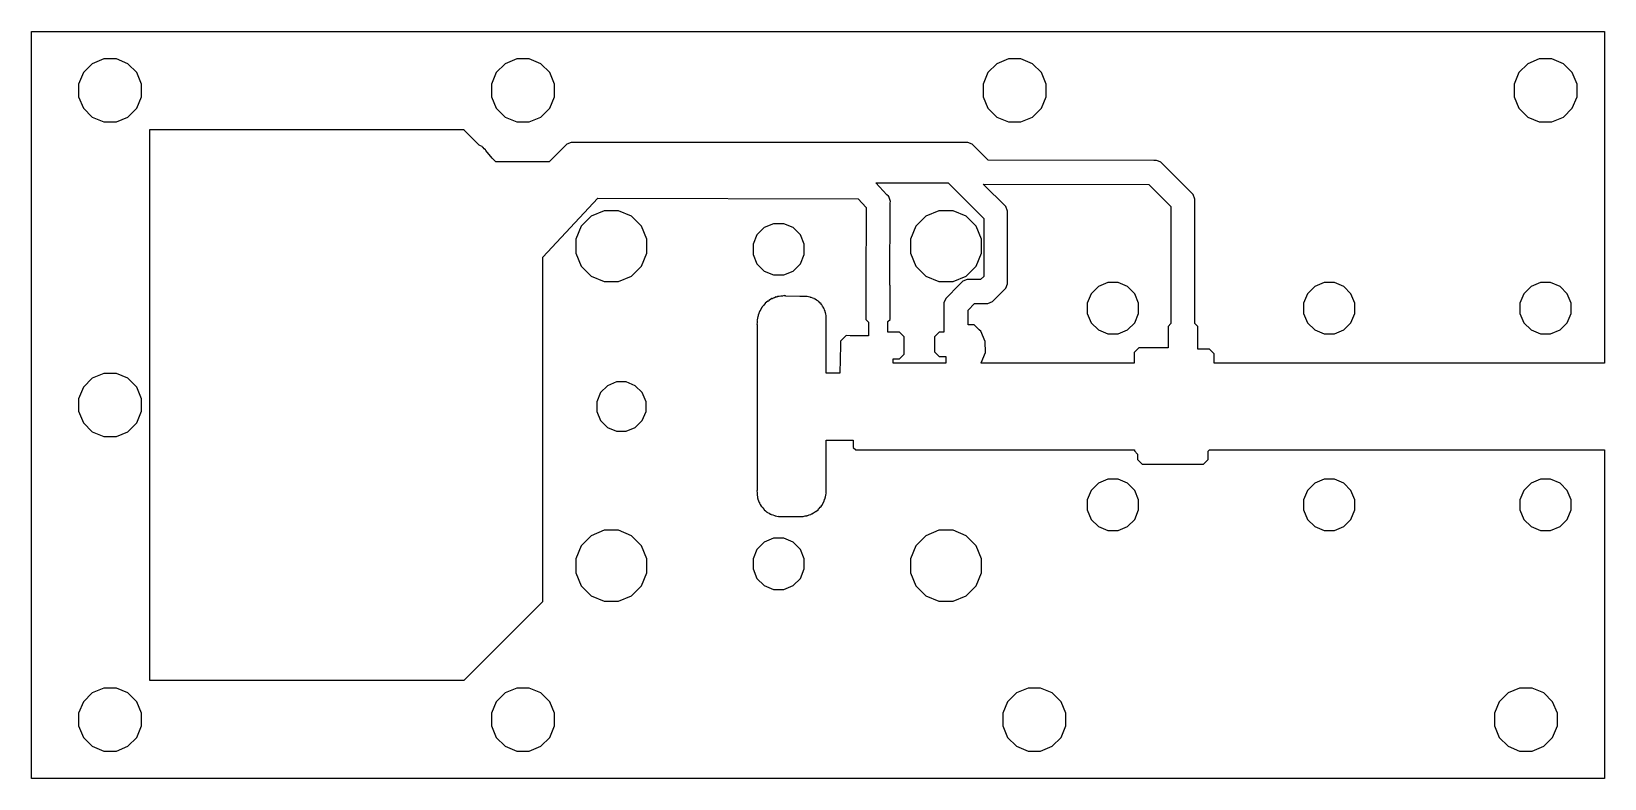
# Model space of a CAD drawing. Extents: x 0 to 80, y -19 to 19.
import ezdxf

# ---------------------------------------------------------------- set-up
doc = ezdxf.new("R2010")
doc.units = 0
doc.layers.add('1', color=1, linetype='CONTINUOUS')

msp = doc.modelspace()

# ---------------------------------------------------------------- linework, layer by layer
at = {"layer": '1'}
for points in [[(80, 2.1232), (60.1411, 2.1232), (60.1411, 2.5993), (59.903, 2.8374), (59.3161, 2.8374), (59.3161, 3.9934), (59.1693, 4.1402), (59.1693, 10.4778), (59.0765, 10.7019), (58.905, 10.8734), (57.5172, 12.2611), (57.4312, 12.3475), (57.4307, 12.3477), (57.4302, 12.3481), (57.3194, 12.3941), (57.2073, 12.4407), (57.2067, 12.4407), (57.2062, 12.441), (57.0861, 12.441), (48.654, 12.457), (48.0151, 13.0959), (47.8436, 13.2674), (47.6195, 13.3602), (27.4449, 13.3602), (27.2209, 13.2674), (26.3237, 12.3702), (23.6075, 12.372), (23.423, 12.5564), (23.1074, 12.9413), (23.0937, 12.9731), (23.0311, 13.0343), (22.9755, 13.102), (22.945, 13.1183), (22.9202, 13.1425), (22.8389, 13.1751), (22.7648, 13.2147), (22, 13.9795), (22, 14), (6, 14), (6, -14), (22, -14), (26, -10), (26, 7.525), (28.8067, 10.5252), (42.0395, 10.4923), (42.4546, 10.0404), (42.4378, 6.104), (42.4265, 6.0927), (42.4265, 4.3561), (42.5616, 4.2211), (42.5616, 3.5118), (41.6406, 3.5265), (41.4358, 3.53), (41.4355, 3.5298), (41.4352, 3.5298), (41.2878, 3.3871), (41.14, 3.2443), (41.14, 3.2439), (41.1398, 3.2437), (41.1365, 3.0381), (41.1123, 1.6218), (40.4136, 1.6218), (40.4136, 4.3155), (40.4232, 4.3271), (40.4136, 4.424), (40.4136, 4.5214), (40.4079, 4.5271), (40.4181, 4.5462), (40.3937, 4.6268), (40.3854, 4.7106), (40.3625, 4.7293), (40.3618, 4.7318), (40.3704, 4.7601), (40.3307, 4.8344), (40.3062, 4.915), (40.2802, 4.9289), (40.2789, 4.9312), (40.2818, 4.9606), (40.2284, 5.0257), (40.1887, 5.1), (40.1604, 5.1085), (40.1588, 5.1105), (40.1559, 5.14), (40.0908, 5.1934), (40.0374, 5.2585), (40.008, 5.2614), (40.0059, 5.263), (39.9974, 5.2913), (39.9231, 5.331), (39.858, 5.3844), (39.8286, 5.3815), (39.8263, 5.3827), (39.8124, 5.4088), (39.7318, 5.4333), (39.6575, 5.473), (39.6292, 5.4644), (39.6268, 5.4651), (39.608, 5.488), (39.5242, 5.4962), (39.4436, 5.5207), (39.4245, 5.5105), (39.4188, 5.5162), (39.3214, 5.5162), (39.2245, 5.5258), (39.2129, 5.5162), (39.0778, 5.5162), (38.3614, 5.5346), (38.3452, 5.5481), (38.3333, 5.5471), (38.3202, 5.5567), (38.2978, 5.5532), (38.2777, 5.5637), (38.198, 5.5387), (38.1564, 5.5398), (38.1469, 5.5308), (38.1304, 5.5293), (38.1075, 5.5425), (38.0234, 5.52), (37.9365, 5.5124), (37.9196, 5.4922), (37.8992, 5.4867), (37.8744, 5.4957), (37.7954, 5.4589), (37.7112, 5.4363), (37.6981, 5.4135), (37.6789, 5.4046), (37.6529, 5.4091), (37.5816, 5.3592), (37.5026, 5.3223), (37.4935, 5.2976), (37.4762, 5.2854), (37.4499, 5.2854), (37.3882, 5.2238), (37.3169, 5.1738), (37.3123, 5.1479), (37.2973, 5.1329), (37.2714, 5.1283), (37.2214, 5.057), (37.1598, 4.9953), (37.1598, 4.969), (37.1476, 4.9516), (37.1229, 4.9426), (37.086, 4.8636), (37.0361, 4.7923), (37.0406, 4.7663), (37.0317, 4.7471), (37.0089, 4.734), (36.9863, 4.6498), (36.9495, 4.5708), (36.9585, 4.546), (36.953, 4.5256), (36.9328, 4.5087), (36.9252, 4.4218), (36.9027, 4.3377), (36.9159, 4.3148), (36.9152, 4.3067), (36.9057, 4.2972), (36.9057, 4.1984), (36.8971, 4.1), (36.9057, 4.0897), (36.9057, -4.3569), (36.8971, -4.3672), (36.9057, -4.4656), (36.9057, -4.5644), (36.9081, -4.5669), (36.9005, -4.5801), (36.9231, -4.6643), (36.9306, -4.7511), (36.9491, -4.7665), (36.9409, -4.7892), (36.9777, -4.8682), (37.0002, -4.9523), (37.0211, -4.9644), (37.0169, -4.9881), (37.0669, -5.0595), (37.1037, -5.1385), (37.1264, -5.1467), (37.1264, -5.1708), (37.188, -5.2324), (37.238, -5.3038), (37.2617, -5.308), (37.2659, -5.3317), (37.3373, -5.3817), (37.3989, -5.4433), (37.423, -5.4433), (37.4312, -5.4659), (37.5102, -5.5028), (37.5816, -5.5527), (37.6053, -5.5485), (37.6173, -5.5694), (37.7015, -5.592), (37.7805, -5.6288), (37.8031, -5.6206), (37.8186, -5.639), (37.9054, -5.6466), (37.9896, -5.6692), (38.0028, -5.6615), (38.0052, -5.664), (38.1041, -5.664), (38.2025, -5.6726), (38.2128, -5.664), (39.0171, -5.664), (39.0274, -5.6726), (39.1258, -5.664), (39.2247, -5.664), (39.2337, -5.655), (39.2559, -5.6678), (39.34, -5.6452), (39.4268, -5.6376), (39.4438, -5.6174), (39.4552, -5.6144), (39.48, -5.6234), (39.559, -5.5866), (39.6431, -5.564), (39.6563, -5.5412), (39.6671, -5.5362), (39.693, -5.5408), (39.7644, -5.4908), (39.8434, -5.4539), (39.8524, -5.4292), (39.8621, -5.4224), (39.8885, -5.4224), (39.9501, -5.3608), (40.0215, -5.3108), (40.0261, -5.2848), (40.0344, -5.2764), (40.0604, -5.2718), (40.1104, -5.2005), (40.172, -5.1389), (40.172, -5.1125), (40.1788, -5.1028), (40.2036, -5.0938), (40.2404, -5.0148), (40.2904, -4.9434), (40.2858, -4.9174), (40.2908, -4.9067), (40.3137, -4.8935), (40.3362, -4.8093), (40.373, -4.7304), (40.364, -4.7056), (40.3671, -4.6941), (40.3873, -4.6772), (40.3949, -4.5904), (40.4174, -4.5062), (40.4046, -4.484), (40.4136, -4.475), (40.4136, -4.3762), (40.4222, -4.2778), (40.4136, -4.2675), (40.4136, -1.7818), (41.7968, -1.7818), (41.7968, -2.1642), (41.9158, -2.2832), (56.0934, -2.2832), (56.0934, -2.3313), (56.2555, -2.4933), (56.2555, -2.7642), (56.4935, -3.0022), (59.5982, -3.0022), (59.8363, -2.7642), (59.8363, -2.3532), (59.9063, -2.2832), (80, -2.2832), (80, -19), (0, -19), (0, 19), (80, 19)], [(5.6032, 15.6811), (5.6032, 16.3189), (5.3591, 16.9081), (4.9081, 17.3591), (4.3189, 17.6032), (3.6811, 17.6032), (3.0919, 17.3591), (2.6409, 16.9081), (2.3968, 16.3189), (2.3968, 15.6811), (2.6409, 15.0919), (3.0919, 14.6409), (3.6811, 14.3968), (4.3189, 14.3968), (4.9081, 14.6409), (5.3591, 15.0919)], [(26.6032, 15.6811), (26.6032, 16.3189), (26.3591, 16.9081), (25.9081, 17.3591), (25.3189, 17.6032), (24.6811, 17.6032), (24.0919, 17.3591), (23.6409, 16.9081), (23.3968, 16.3189), (23.3968, 15.6811), (23.6409, 15.0919), (24.0919, 14.6409), (24.6811, 14.3968), (25.3189, 14.3968), (25.9081, 14.6409), (26.3591, 15.0919)], [(51.6032, 15.6811), (51.6032, 16.3189), (51.3591, 16.9081), (50.9081, 17.3591), (50.3189, 17.6032), (49.6811, 17.6032), (49.0919, 17.3591), (48.6409, 16.9081), (48.3968, 16.3189), (48.3968, 15.6811), (48.6409, 15.0919), (49.0919, 14.6409), (49.6811, 14.3968), (50.3189, 14.3968), (50.9081, 14.6409), (51.3591, 15.0919)], [(78.6032, 15.6811), (78.6032, 16.3189), (78.3591, 16.9081), (77.9081, 17.3591), (77.3189, 17.6032), (76.6811, 17.6032), (76.0919, 17.3591), (75.6409, 16.9081), (75.3968, 16.3189), (75.3968, 15.6811), (75.6409, 15.0919), (76.0919, 14.6409), (76.6811, 14.3968), (77.3189, 14.3968), (77.9081, 14.6409), (78.3591, 15.0919)], [(48.4254, 6.5416), (48.2699, 6.3861), (47.5933, 6.3861), (47.3692, 6.2933), (47.1977, 6.1218), (46.4955, 5.4196), (46.4027, 5.1955), (46.4027, 5.1014), (46.3923, 5.0911), (46.3923, 4.5936), (46.3922, 4.5921), (46.3923, 4.5916), (46.3923, 3.702), (46.1699, 3.702), (45.9318, 3.4639), (45.9318, 2.7022), (46.1699, 2.4642), (46.5047, 2.4642), (46.5047, 2.1232), (43.8243, 2.1232), (43.8258, 2.1247), (43.8257, 2.1287), (43.8274, 2.1305), (43.8215, 2.3412), (44.1389, 2.3412), (44.3769, 2.5793), (44.3769, 3.466), (44.1389, 3.704), (43.5544, 3.704), (43.5544, 4.2461), (43.6643, 4.3561), (43.6643, 6.0927), (43.657, 6.1001), (43.6748, 10.2625), (43.6794, 10.372), (43.6753, 10.3833), (43.6754, 10.3954), (43.6339, 10.4968), (43.5962, 10.5998), (43.5881, 10.6087), (43.5835, 10.6198), (43.5063, 10.6977), (42.9464, 11.3072), (46.619, 11.2973), (48.4254, 9.4909)], [(56.8319, 11.2222), (57.9501, 10.1041), (57.9501, 4.1402), (57.8033, 3.9934), (57.8033, 2.9033), (56.3123, 2.9033), (56.0742, 2.6653), (56.0742, 2.1232), (48.2772, 2.1232), (48.299, 2.1449), (48.5132, 2.6673), (48.5082, 3.2319), (48.2847, 3.7504), (48.218, 3.8145), (48.218, 3.815), (48.1862, 3.8451), (48.0812, 3.946), (47.9409, 4.0809), (47.937, 4.0808), (47.9352, 4.0826), (47.7207, 4.0766), (47.6301, 4.0748), (47.6301, 4.7019), (47.6313, 4.7133), (47.6301, 4.7175), (47.6301, 4.83), (47.967, 5.1669), (48.6437, 5.1669), (48.8677, 5.2597), (49.3803, 5.7723), (49.5518, 5.9438), (49.6446, 6.1678), (49.6446, 9.8647), (49.5518, 10.0887), (48.4023, 11.2382)], [(31.2942, 7.72), (31.2942, 8.4374), (31.0197, 9.1001), (30.5124, 9.6074), (29.8497, 9.8819), (29.1323, 9.8819), (28.4696, 9.6074), (27.9623, 9.1001), (27.6878, 8.4374), (27.6878, 7.72), (27.9623, 7.0573), (28.4696, 6.55), (29.1323, 6.2755), (29.8497, 6.2755), (30.5124, 6.55), (31.0197, 7.0573)], [(48.3122, 7.72), (48.3122, 8.4374), (48.0377, 9.1001), (47.5304, 9.6074), (46.8677, 9.8819), (46.1503, 9.8819), (45.4876, 9.6074), (44.9803, 9.1001), (44.7058, 8.4374), (44.7058, 7.72), (44.9803, 7.0573), (45.4876, 6.55), (46.1503, 6.2755), (46.8677, 6.2755), (47.5304, 6.55), (48.0377, 7.0573)], [(39.3032, 7.6608), (39.3032, 8.1792), (39.1048, 8.6582), (38.7382, 9.0248), (38.2592, 9.2232), (37.7408, 9.2232), (37.2618, 9.0248), (36.8952, 8.6582), (36.6968, 8.1792), (36.6968, 7.6608), (36.8952, 7.1818), (37.2618, 6.8152), (37.7408, 6.6168), (38.2592, 6.6168), (38.7382, 6.8152), (39.1048, 7.1818)], [(56.3032, 4.6608), (56.3032, 5.1792), (56.1048, 5.6582), (55.7382, 6.0248), (55.2592, 6.2232), (54.7408, 6.2232), (54.2618, 6.0248), (53.8952, 5.6582), (53.6968, 5.1792), (53.6968, 4.6608), (53.8952, 4.1818), (54.2618, 3.8152), (54.7408, 3.6168), (55.2592, 3.6168), (55.7382, 3.8152), (56.1048, 4.1818)], [(67.3032, 4.6608), (67.3032, 5.1792), (67.1048, 5.6582), (66.7382, 6.0248), (66.2592, 6.2232), (65.7408, 6.2232), (65.2618, 6.0248), (64.8952, 5.6582), (64.6968, 5.1792), (64.6968, 4.6608), (64.8952, 4.1818), (65.2618, 3.8152), (65.7408, 3.6168), (66.2592, 3.6168), (66.7382, 3.8152), (67.1048, 4.1818)], [(78.3032, 4.6608), (78.3032, 5.1792), (78.1048, 5.6582), (77.7382, 6.0248), (77.2592, 6.2232), (76.7408, 6.2232), (76.2618, 6.0248), (75.8952, 5.6582), (75.6968, 5.1792), (75.6968, 4.6608), (75.8952, 4.1818), (76.2618, 3.8152), (76.7408, 3.6168), (77.2592, 3.6168), (77.7382, 3.8152), (78.1048, 4.1818)], [(5.6032, -0.3189), (5.6032, 0.3189), (5.3591, 0.9081), (4.9081, 1.3591), (4.3189, 1.6032), (3.6811, 1.6032), (3.0919, 1.3591), (2.6409, 0.9081), (2.3968, 0.3189), (2.3968, -0.3189), (2.6409, -0.9081), (3.0919, -1.3591), (3.6811, -1.6032), (4.3189, -1.6032), (4.9081, -1.3591), (5.3591, -0.9081)], [(31.2532, -0.3293), (31.2532, 0.1693), (31.0624, 0.6299), (30.7099, 0.9824), (30.2493, 1.1732), (29.7507, 1.1732), (29.2901, 0.9824), (28.9376, 0.6299), (28.7468, 0.1693), (28.7468, -0.3293), (28.9376, -0.7899), (29.2901, -1.1424), (29.7507, -1.3332), (30.2493, -1.3332), (30.7099, -1.1424), (31.0624, -0.7899)], [(56.3032, -5.3392), (56.3032, -4.8208), (56.1048, -4.3418), (55.7382, -3.9752), (55.2592, -3.7768), (54.7408, -3.7768), (54.2618, -3.9752), (53.8952, -4.3418), (53.6968, -4.8208), (53.6968, -5.3392), (53.8952, -5.8182), (54.2618, -6.1848), (54.7408, -6.3832), (55.2592, -6.3832), (55.7382, -6.1848), (56.1048, -5.8182)], [(67.3032, -5.3392), (67.3032, -4.8208), (67.1048, -4.3418), (66.7382, -3.9752), (66.2592, -3.7768), (65.7408, -3.7768), (65.2618, -3.9752), (64.8952, -4.3418), (64.6968, -4.8208), (64.6968, -5.3392), (64.8952, -5.8182), (65.2618, -6.1848), (65.7408, -6.3832), (66.2592, -6.3832), (66.7382, -6.1848), (67.1048, -5.8182)], [(78.3032, -5.3392), (78.3032, -4.8208), (78.1048, -4.3418), (77.7382, -3.9752), (77.2592, -3.7768), (76.7408, -3.7768), (76.2618, -3.9752), (75.8952, -4.3418), (75.6968, -4.8208), (75.6968, -5.3392), (75.8952, -5.8182), (76.2618, -6.1848), (76.7408, -6.3832), (77.2592, -6.3832), (77.7382, -6.1848), (78.1048, -5.8182)], [(31.2942, -8.536), (31.2942, -7.8186), (31.0197, -7.1559), (30.5124, -6.6486), (29.8497, -6.3741), (29.1323, -6.3741), (28.4696, -6.6486), (27.9623, -7.1559), (27.6878, -7.8186), (27.6878, -8.536), (27.9623, -9.1987), (28.4696, -9.706), (29.1323, -9.9805), (29.8497, -9.9805), (30.5124, -9.706), (31.0197, -9.1987)], [(48.3122, -8.536), (48.3122, -7.8186), (48.0377, -7.1559), (47.5304, -6.6486), (46.8677, -6.3741), (46.1503, -6.3741), (45.4876, -6.6486), (44.9803, -7.1559), (44.7058, -7.8186), (44.7058, -8.536), (44.9803, -9.1987), (45.4876, -9.706), (46.1503, -9.9805), (46.8677, -9.9805), (47.5304, -9.706), (48.0377, -9.1987)], [(39.3032, -8.3392), (39.3032, -7.8208), (39.1048, -7.3418), (38.7382, -6.9752), (38.2592, -6.7768), (37.7408, -6.7768), (37.2618, -6.9752), (36.8952, -7.3418), (36.6968, -7.8208), (36.6968, -8.3392), (36.8952, -8.8182), (37.2618, -9.1848), (37.7408, -9.3832), (38.2592, -9.3832), (38.7382, -9.1848), (39.1048, -8.8182)], [(5.6032, -16.3189), (5.6032, -15.6811), (5.3591, -15.0919), (4.9081, -14.6409), (4.3189, -14.3968), (3.6811, -14.3968), (3.0919, -14.6409), (2.6409, -15.0919), (2.3968, -15.6811), (2.3968, -16.3189), (2.6409, -16.9081), (3.0919, -17.3591), (3.6811, -17.6032), (4.3189, -17.6032), (4.9081, -17.3591), (5.3591, -16.9081)], [(26.6032, -16.3189), (26.6032, -15.6811), (26.3591, -15.0919), (25.9081, -14.6409), (25.3189, -14.3968), (24.6811, -14.3968), (24.0919, -14.6409), (23.6409, -15.0919), (23.3968, -15.6811), (23.3968, -16.3189), (23.6409, -16.9081), (24.0919, -17.3591), (24.6811, -17.6032), (25.3189, -17.6032), (25.9081, -17.3591), (26.3591, -16.9081)], [(52.6032, -16.3189), (52.6032, -15.6811), (52.3591, -15.0919), (51.9081, -14.6409), (51.3189, -14.3968), (50.6811, -14.3968), (50.0919, -14.6409), (49.6409, -15.0919), (49.3968, -15.6811), (49.3968, -16.3189), (49.6409, -16.9081), (50.0919, -17.3591), (50.6811, -17.6032), (51.3189, -17.6032), (51.9081, -17.3591), (52.3591, -16.9081)], [(77.6032, -16.3189), (77.6032, -15.6811), (77.3591, -15.0919), (76.9081, -14.6409), (76.3189, -14.3968), (75.6811, -14.3968), (75.0919, -14.6409), (74.6409, -15.0919), (74.3968, -15.6811), (74.3968, -16.3189), (74.6409, -16.9081), (75.0919, -17.3591), (75.6811, -17.6032), (76.3189, -17.6032), (76.9081, -17.3591), (77.3591, -16.9081)]]:
    msp.add_lwpolyline(points, close=True, dxfattribs=at)

doc.saveas('drawing.dxf')
